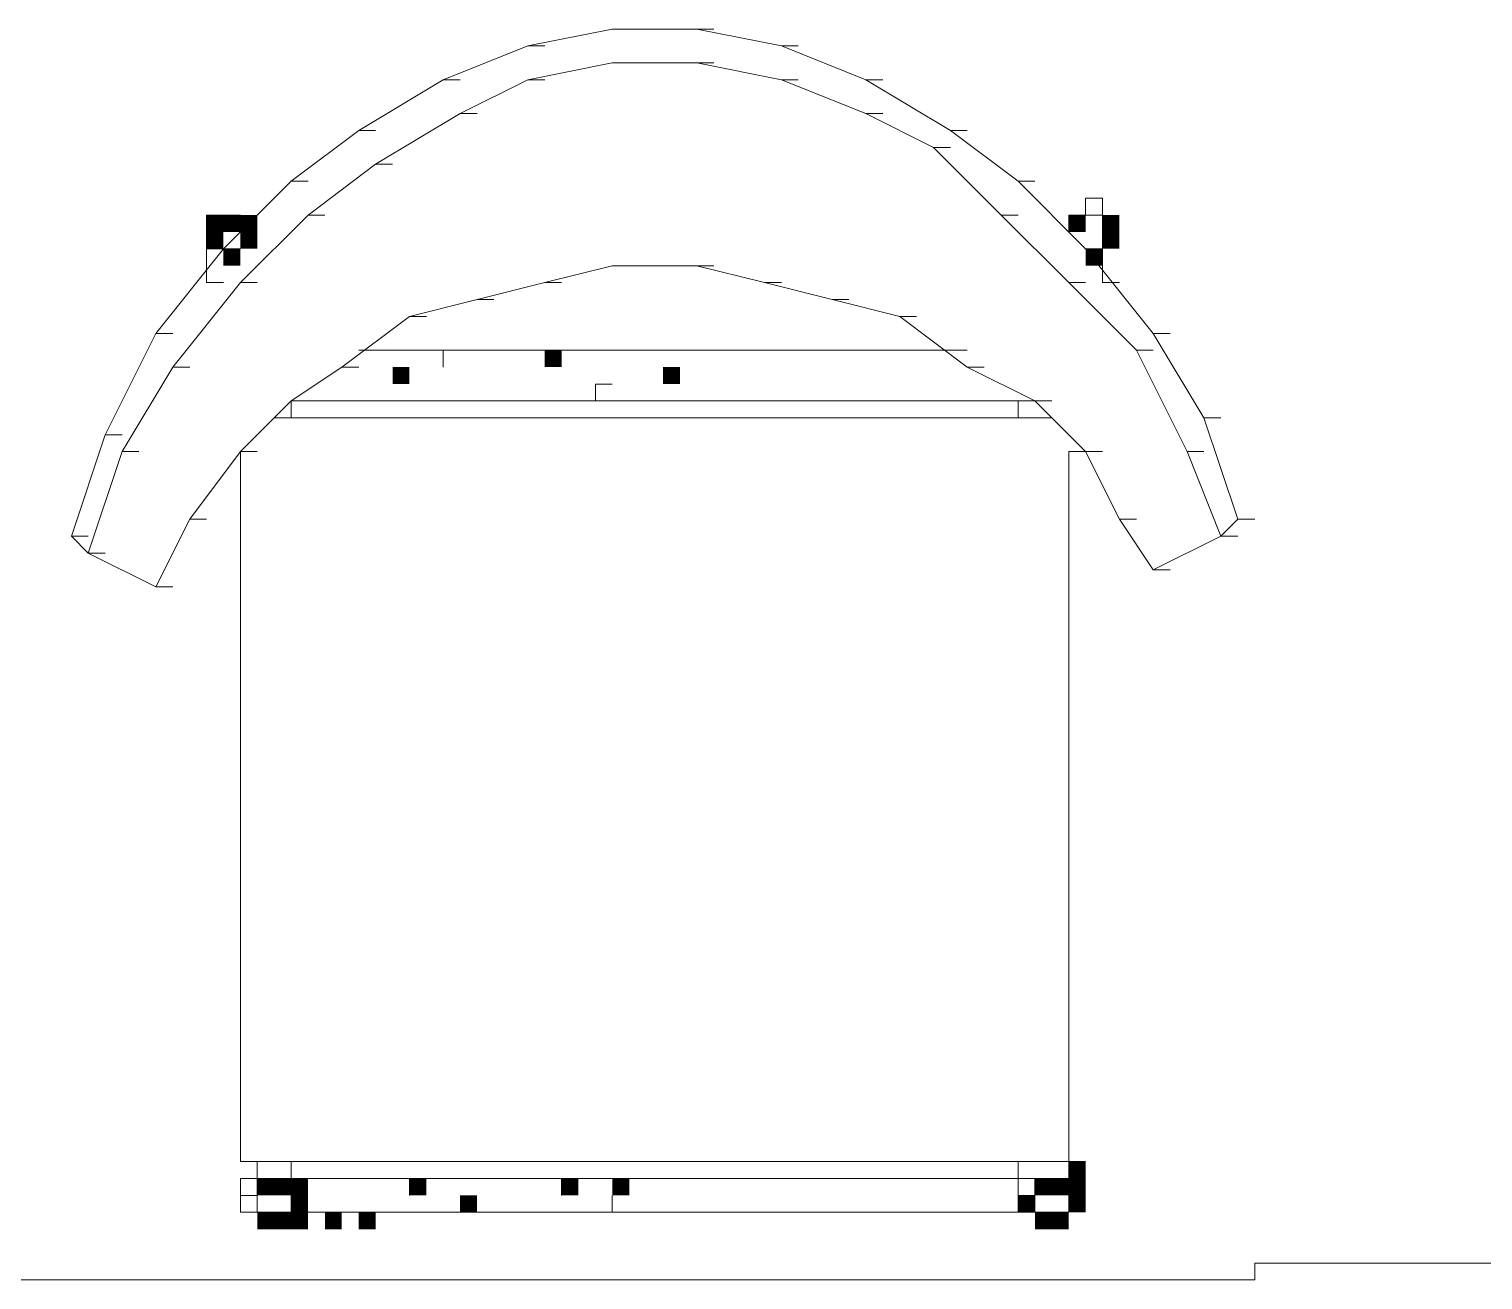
# Model space of a CAD drawing. Header units: millimetres. Extents: x 521 to 148073, y -17811 to 32040.
# Drawn here: x 141292 to 142017, y -16150 to -15526 of the extents above; entities that cross this region are included whole.
import ezdxf

# ---------------------------------------------------------------- set-up
doc = ezdxf.new("R2010")
doc.units = ezdxf.units.MM
doc.layers.add('PDF_Celobarevné výplně', color=7, linetype='Continuous')
doc.layers.add('PDF_Geometrie', color=7, linetype='Continuous', true_color=0xbdbdbd)

msp = doc.modelspace()

# ---------------------------------------------------------------- linework, layer by layer
at = {"layer": 'PDF_Celobarevné výplně', "lineweight": 18, "transparency": 33554559}
for points in [[(141380.31, -15618.42), (141380.31, -15626.85), (141388.74, -15618.42), (141388.74, -15626.85)], [(141388.74, -15618.42), (141388.74, -15626.85), (141397.17, -15618.42), (141397.17, -15626.85)], [(141397.17, -15618.42), (141397.17, -15626.85), (141405.61, -15618.42), (141405.61, -15626.85)], [(141397.17, -15618.42), (141397.17, -15626.85), (141405.61, -15618.42), (141405.61, -15626.85)], [(141810.41, -15618.42), (141810.41, -15626.85), (141818.84, -15618.42), (141818.84, -15626.85)], [(141827.27, -15618.42), (141827.27, -15626.85), (141835.71, -15618.42), (141835.71, -15626.85)], [(141380.31, -15626.85), (141380.31, -15635.28), (141388.74, -15626.85), (141388.74, -15635.28)], [(141380.31, -15626.85), (141380.31, -15635.28), (141388.74, -15626.85), (141388.74, -15635.28)], [(141397.17, -15626.85), (141397.17, -15635.28), (141405.61, -15626.85), (141405.61, -15635.28)], [(141827.27, -15626.85), (141827.27, -15635.28), (141835.71, -15626.85), (141835.71, -15635.28)], [(141388.74, -15635.28), (141388.74, -15643.72), (141397.17, -15635.28), (141397.17, -15643.72)], [(141388.74, -15635.28), (141388.74, -15643.72), (141397.17, -15635.28), (141397.17, -15643.72)], [(141818.84, -15635.28), (141818.84, -15643.72), (141827.27, -15635.28), (141827.27, -15643.72)], [(141548.97, -15685.88), (141548.97, -15694.32), (141557.41, -15685.88), (141557.41, -15694.32)], [(141473.07, -15694.32), (141473.07, -15702.75), (141481.51, -15694.32), (141481.51, -15702.75)], [(141608.01, -15694.32), (141608.01, -15702.75), (141616.44, -15694.32), (141616.44, -15702.75)], [(141810.41, -16090.68), (141810.41, -16099.12), (141818.84, -16090.68), (141818.84, -16099.12)], [(141810.41, -16090.68), (141810.41, -16099.12), (141818.84, -16090.68), (141818.84, -16099.12)], [(141405.61, -16099.12), (141405.61, -16107.55), (141414.04, -16099.12), (141414.04, -16107.55)], [(141405.61, -16099.12), (141405.61, -16107.55), (141414.04, -16099.12), (141414.04, -16107.55)], [(141414.04, -16099.12), (141414.04, -16107.55), (141422.47, -16099.12), (141422.47, -16107.55)], [(141422.47, -16099.12), (141422.47, -16107.55), (141430.91, -16099.12), (141430.91, -16107.55)], [(141481.51, -16099.12), (141481.51, -16107.55), (141489.94, -16099.12), (141489.94, -16107.55)], [(141481.51, -16099.12), (141481.51, -16107.55), (141489.94, -16099.12), (141489.94, -16107.55)], [(141557.41, -16099.12), (141557.41, -16107.55), (141565.84, -16099.12), (141565.84, -16107.55)], [(141582.71, -16099.12), (141582.71, -16107.55), (141591.14, -16099.12), (141591.14, -16107.55)], [(141793.54, -16099.12), (141793.54, -16107.55), (141801.97, -16099.12), (141801.97, -16107.55)], [(141793.54, -16099.12), (141793.54, -16107.55), (141801.97, -16099.12), (141801.97, -16107.55)], [(141801.97, -16099.12), (141801.97, -16107.55), (141810.41, -16099.12), (141810.41, -16107.55)], [(141801.97, -16099.12), (141801.97, -16107.55), (141810.41, -16099.12), (141810.41, -16107.55)], [(141810.41, -16099.12), (141810.41, -16107.55), (141818.84, -16099.12), (141818.84, -16107.55)], [(141422.47, -16107.55), (141422.47, -16115.98), (141430.91, -16107.55), (141430.91, -16115.98)], [(141506.81, -16107.55), (141506.81, -16115.98), (141515.24, -16107.55), (141515.24, -16115.98)], [(141785.11, -16107.55), (141785.11, -16115.98), (141793.54, -16107.55), (141793.54, -16115.98)], [(141810.41, -16107.55), (141810.41, -16115.98), (141818.84, -16107.55), (141818.84, -16115.98)], [(141405.61, -16115.98), (141405.61, -16124.42), (141414.04, -16115.98), (141414.04, -16124.42)], [(141405.61, -16115.98), (141405.61, -16124.42), (141414.04, -16115.98), (141414.04, -16124.42)], [(141414.04, -16115.98), (141414.04, -16124.42), (141422.47, -16115.98), (141422.47, -16124.42)], [(141414.04, -16115.98), (141414.04, -16124.42), (141422.47, -16115.98), (141422.47, -16124.42)], [(141414.04, -16115.98), (141414.04, -16124.42), (141422.47, -16115.98), (141422.47, -16124.42)], [(141414.04, -16115.98), (141414.04, -16124.42), (141422.47, -16115.98), (141422.47, -16124.42)], [(141422.47, -16115.98), (141422.47, -16124.42), (141430.91, -16115.98), (141430.91, -16124.42)], [(141439.34, -16115.98), (141439.34, -16124.42), (141447.77, -16115.98), (141447.77, -16124.42)], [(141456.21, -16115.98), (141456.21, -16124.42), (141464.64, -16115.98), (141464.64, -16124.42)], [(141793.54, -16115.98), (141793.54, -16124.42), (141801.97, -16115.98), (141801.97, -16124.42)], [(141793.54, -16115.98), (141793.54, -16124.42), (141801.97, -16115.98), (141801.97, -16124.42)], [(141801.97, -16115.98), (141801.97, -16124.42), (141810.41, -16115.98), (141810.41, -16124.42)], [(141801.97, -16115.98), (141801.97, -16124.42), (141810.41, -16115.98), (141810.41, -16124.42)], [(141801.97, -16115.98), (141801.97, -16124.42), (141810.41, -16115.98), (141810.41, -16124.42)]]:
    msp.add_solid(points, dxfattribs=at)
at = {"layer": 'PDF_Geometrie', "lineweight": 18}
for points in [[(141582.71, -15525.65), (141540.54, -15534.08), (141548.97, -15534.08)], [(141624.87, -15525.65), (141582.71, -15525.65), (141591.14, -15525.65)], [(141667.04, -15534.08), (141624.87, -15525.65), (141633.31, -15525.65)], [(141540.54, -15534.08), (141498.37, -15550.95), (141506.81, -15550.95)], [(141709.21, -15550.95), (141667.04, -15534.08), (141675.47, -15534.08)], [(141540.54, -15550.95), (141582.71, -15542.52), (141591.14, -15542.52)], [(141582.71, -15542.52), (141633.31, -15542.52)], [(141624.87, -15542.52), (141667.04, -15550.95), (141675.47, -15550.95)], [(141498.37, -15550.95), (141456.21, -15576.25), (141464.64, -15576.25)], [(141506.81, -15567.82), (141540.54, -15550.95), (141548.97, -15550.95)], [(141667.04, -15550.95), (141709.21, -15567.82), (141717.64, -15567.82)], [(141751.37, -15576.25), (141709.21, -15550.95), (141717.64, -15550.95)], [(141464.64, -15593.12), (141506.81, -15567.82), (141515.24, -15567.82)], [(141709.21, -15567.82), (141742.94, -15584.68), (141751.37, -15584.68)], [(141456.21, -15576.25), (141422.47, -15601.55), (141430.91, -15601.55)], [(141785.11, -15601.55), (141751.37, -15576.25), (141759.81, -15576.25)], [(141742.94, -15584.68), (141776.67, -15618.42), (141785.11, -15618.42)], [(141430.91, -15618.42), (141464.64, -15593.12), (141473.07, -15593.12)], [(141422.47, -15601.55), (141388.74, -15635.28), (141397.17, -15635.28)], [(141818.84, -15635.28), (141785.11, -15601.55), (141793.54, -15601.55)], [(141818.84, -15609.98), (141818.84, -15609.98)], [(141380.31, -15626.85), (141380.31, -15618.42), (141380.31, -15626.85), (141380.31, -15652.15), (141388.74, -15652.15)], [(141380.31, -15618.42), (141380.31, -15618.42)], [(141380.31, -15618.42), (141380.31, -15618.42)], [(141388.74, -15618.42), (141388.74, -15618.42)], [(141388.74, -15618.42), (141388.74, -15618.42)], [(141397.17, -15618.42), (141397.17, -15618.42)], [(141397.17, -15618.42), (141397.17, -15618.42)], [(141397.17, -15652.15), (141430.91, -15618.42), (141439.34, -15618.42)], [(141776.67, -15618.42), (141810.41, -15652.15), (141818.84, -15652.15)], [(141810.41, -15618.42), (141810.41, -15618.42)], [(141810.41, -15618.42), (141810.41, -15618.42)], [(141810.41, -15618.42), (141810.41, -15618.42)], [(141827.27, -15626.85), (141827.27, -15618.42), (141827.27, -15626.85), (141827.27, -15618.42), (141827.27, -15626.85), (141827.27, -15635.28), (141818.84, -15635.28), (141827.27, -15635.28), (141818.84, -15635.28), (141827.27, -15635.28), (141827.27, -15626.85), (141827.27, -15652.15), (141835.71, -15652.15)], [(141818.84, -15618.42), (141818.84, -15618.42)], [(141818.84, -15618.42), (141818.84, -15618.42)], [(141818.84, -15618.42), (141818.84, -15618.42)], [(141827.27, -15618.42), (141827.27, -15618.42)], [(141827.27, -15618.42), (141827.27, -15618.42)], [(141827.27, -15618.42), (141827.27, -15618.42)], [(141380.31, -15626.85), (141380.31, -15626.85)], [(141380.31, -15626.85), (141380.31, -15626.85)], [(141397.17, -15626.85), (141397.17, -15626.85)], [(141810.41, -15626.85), (141810.41, -15626.85)], [(141810.41, -15626.85), (141810.41, -15626.85)], [(141827.27, -15626.85), (141827.27, -15626.85)], [(141827.27, -15626.85), (141827.27, -15626.85)], [(141827.27, -15626.85), (141827.27, -15626.85)], [(141388.74, -15635.28), (141355.01, -15677.45), (141363.44, -15677.45)], [(141380.31, -15635.28), (141380.31, -15635.28)], [(141380.31, -15635.28), (141380.31, -15635.28)], [(141388.74, -15635.28), (141388.74, -15635.28)], [(141818.84, -15635.28), (141818.84, -15635.28)], [(141818.84, -15635.28), (141818.84, -15635.28)], [(141852.57, -15677.45), (141818.84, -15635.28), (141827.27, -15635.28)], [(141827.27, -15635.28), (141827.27, -15635.28)], [(141827.27, -15635.28), (141827.27, -15635.28)], [(141827.27, -15635.28), (141827.27, -15635.28)], [(141548.97, -15652.15), (141582.71, -15643.72), (141591.14, -15643.72)], [(141582.71, -15643.72), (141633.31, -15643.72)], [(141624.87, -15643.72), (141658.61, -15652.15), (141667.04, -15652.15)], [(141363.44, -15694.32), (141397.17, -15652.15), (141405.61, -15652.15)], [(141515.24, -15660.58), (141548.97, -15652.15), (141557.41, -15652.15)], [(141658.61, -15652.15), (141692.34, -15660.58), (141700.77, -15660.58)], [(141810.41, -15652.15), (141844.14, -15685.88), (141852.57, -15685.88)], [(141481.51, -15669.02), (141515.24, -15660.58), (141523.67, -15660.58)], [(141692.34, -15660.58), (141726.07, -15669.02), (141734.51, -15669.02)], [(141447.77, -15694.32), (141481.51, -15669.02), (141489.94, -15669.02)], [(141726.07, -15669.02), (141759.81, -15694.32), (141768.24, -15694.32)], [(141355.01, -15677.45), (141329.71, -15728.05), (141338.14, -15728.05)], [(141877.87, -15719.62), (141852.57, -15677.45), (141861.01, -15677.45)], [(141456.21, -15685.88), (141557.41, -15685.88)], [(141498.37, -15685.88), (141498.37, -15685.88)], [(141548.97, -15685.88), (141759.81, -15685.88)], [(141844.14, -15685.88), (141869.44, -15736.48), (141877.87, -15736.48)], [(141338.14, -15736.48), (141363.44, -15694.32), (141371.87, -15694.32)], [(141430.91, -15719.62), (141422.47, -15719.62), (141422.47, -15711.18), (141447.77, -15694.32), (141456.21, -15694.32)], [(141498.37, -15694.32), (141498.37, -15694.32)], [(141759.81, -15694.32), (141793.54, -15711.18), (141801.97, -15711.18)], [(141574.27, -15702.75), (141574.27, -15702.75)], [(141574.27, -15702.75), (141574.27, -15702.75)], [(141582.71, -15702.75), (141582.71, -15702.75)], [(141430.91, -15711.18), (141422.47, -15711.18), (141397.17, -15736.48), (141397.17, -16090.68), (141405.61, -16090.68), (141405.61, -16099.12), (141414.04, -16099.12)], [(141422.47, -15711.18), (141793.54, -15711.18), (141818.84, -15736.48), (141827.27, -15736.48)], [(141574.27, -15711.18), (141574.27, -15711.18)], [(141785.11, -15711.18), (141785.11, -15719.62), (141793.54, -15719.62)], [(141414.04, -15719.62), (141801.97, -15719.62)], [(141894.74, -15770.22), (141877.87, -15719.62), (141886.31, -15719.62)], [(141329.71, -15728.05), (141312.84, -15778.65), (141321.27, -15778.65)], [(141346.57, -15736.48), (141338.14, -15736.48), (141321.27, -15787.08), (141355.01, -15803.95), (141363.44, -15803.95)], [(141371.87, -15770.22), (141397.17, -15736.48), (141405.61, -15736.48)], [(141844.14, -15770.22), (141835.71, -15770.22), (141818.84, -15736.48), (141810.41, -15736.48), (141810.41, -16090.68), (141810.41, -16099.12), (141818.84, -16099.12)], [(141852.57, -15795.52), (141886.31, -15778.65), (141894.74, -15778.65), (141886.31, -15778.65), (141869.44, -15736.48)], [(141355.01, -15803.95), (141371.87, -15770.22), (141380.31, -15770.22)], [(141835.71, -15770.22), (141852.57, -15795.52), (141861.01, -15795.52)], [(141886.31, -15778.65), (141894.74, -15770.22), (141903.17, -15770.22)], [(141312.84, -15778.65), (141321.27, -15787.08), (141329.71, -15787.08)], [(141397.17, -16090.68), (141818.84, -16090.68)], [(141422.47, -16090.68), (141422.47, -16099.12), (141430.91, -16099.12)], [(141785.11, -16090.68), (141785.11, -16099.12), (141793.54, -16099.12), (141801.97, -16099.12), (141793.54, -16099.12), (141793.54, -16107.55), (141793.54, -16115.98), (141801.97, -16115.98), (141793.54, -16115.98), (141785.11, -16115.98), (141785.11, -16107.55), (141785.11, -16099.12), (141793.54, -16099.12), (141582.71, -16099.12)], [(141810.41, -16090.68), (141810.41, -16090.68)], [(141818.84, -16090.68), (141818.84, -16090.68)], [(141414.04, -16115.98), (141422.47, -16115.98), (141414.04, -16115.98), (141405.61, -16115.98), (141397.17, -16115.98), (141397.17, -16107.55), (141405.61, -16107.55), (141397.17, -16107.55), (141405.61, -16107.55), (141397.17, -16107.55), (141397.17, -16099.12), (141405.61, -16099.12), (141405.61, -16107.55), (141405.61, -16115.98), (141414.04, -16115.98), (141464.64, -16115.98)], [(141397.17, -16099.12), (141397.17, -16099.12)], [(141405.61, -16099.12), (141405.61, -16099.12)], [(141405.61, -16099.12), (141405.61, -16099.12)], [(141422.47, -16099.12), (141414.04, -16099.12), (141422.47, -16099.12), (141422.47, -16107.55), (141422.47, -16115.98), (141422.47, -16107.55), (141422.47, -16099.12), (141565.84, -16099.12)], [(141414.04, -16099.12), (141414.04, -16099.12)], [(141414.04, -16099.12), (141414.04, -16099.12)], [(141422.47, -16099.12), (141422.47, -16099.12)], [(141422.47, -16099.12), (141422.47, -16099.12)], [(141456.21, -16099.12), (141456.21, -16099.12)], [(141464.64, -16099.12), (141464.64, -16099.12)], [(141481.51, -16099.12), (141481.51, -16099.12)], [(141557.41, -16099.12), (141557.41, -16099.12)], [(141557.41, -16099.12), (141591.14, -16099.12)], [(141793.54, -16099.12), (141793.54, -16099.12)], [(141801.97, -16099.12), (141801.97, -16099.12)], [(141801.97, -16099.12), (141801.97, -16099.12)], [(141810.41, -16099.12), (141810.41, -16099.12)], [(141810.41, -16099.12), (141810.41, -16099.12)], [(141397.17, -16107.55), (141397.17, -16107.55)], [(141405.61, -16107.55), (141405.61, -16107.55)], [(141422.47, -16107.55), (141422.47, -16107.55)], [(141422.47, -16107.55), (141422.47, -16107.55)], [(141481.51, -16107.55), (141481.51, -16107.55)], [(141557.41, -16107.55), (141557.41, -16107.55)], [(141582.71, -16107.55), (141582.71, -16107.55)], [(141810.41, -16107.55), (141810.41, -16107.55)], [(141810.41, -16115.98), (141810.41, -16107.55)], [(141810.41, -16107.55), (141810.41, -16107.55)], [(141810.41, -16107.55), (141810.41, -16115.98)], [(141405.61, -16115.98), (141405.61, -16115.98)], [(141414.04, -16115.98), (141414.04, -16115.98)], [(141414.04, -16115.98), (141414.04, -16115.98)], [(141422.47, -16115.98), (141422.47, -16115.98)], [(141422.47, -16115.98), (141422.47, -16115.98)], [(141456.21, -16115.98), (141464.64, -16115.98), (141456.21, -16115.98), (141810.41, -16115.98)], [(141456.21, -16115.98), (141456.21, -16115.98)], [(141464.64, -16115.98), (141464.64, -16115.98)], [(141582.71, -16115.98), (141582.71, -16115.98)], [(141793.54, -16115.98), (141793.54, -16115.98)], [(141801.97, -16115.98), (141801.97, -16115.98)], [(141801.97, -16115.98), (141810.41, -16115.98)], [(141810.41, -16115.98), (141801.97, -16115.98)], [(141801.97, -16115.98), (141801.97, -16115.98)], [(141810.41, -16115.98), (141810.41, -16115.98)], [(141810.41, -16115.98), (141810.41, -16115.98)], [(141253.81, -16149.72), (141751.37, -16149.72), (141253.81, -16149.72), (141751.37, -16149.72), (141759.81, -16149.72), (141768.24, -16149.72), (141759.81, -16149.72), (141751.37, -16149.72), (141759.81, -16149.72), (141768.24, -16149.72), (141776.67, -16149.72), (141785.11, -16149.72), (141793.54, -16149.72), (141801.97, -16149.72), (141810.41, -16149.72), (141818.84, -16149.72), (141827.27, -16149.72), (141835.71, -16149.72), (141844.14, -16149.72), (141852.57, -16149.72), (141861.01, -16149.72), (141869.44, -16149.72), (141877.87, -16149.72), (141886.31, -16149.72), (141894.74, -16149.72), (141903.17, -16149.72), (141903.17, -16141.28), (141911.61, -16141.28), (141920.04, -16141.28), (141928.47, -16141.28), (141936.91, -16141.28), (141945.34, -16141.28), (141953.77, -16141.28), (141962.21, -16141.28), (141970.64, -16141.28), (141979.07, -16141.28), (141987.51, -16141.28), (141995.94, -16141.28), (142004.37, -16141.28), (142012.81, -16141.28), (142021.24, -16141.28)], [(141903.17, -16149.72), (141903.17, -16141.28)], [(141903.17, -16141.28), (141911.61, -16141.28)], [(141903.17, -16141.28), (141911.61, -16141.28)], [(141903.17, -16141.28), (141903.17, -16141.28)], [(141903.17, -16149.72), (141903.17, -16141.28)], [(141911.61, -16141.28), (141920.04, -16141.28)], [(141911.61, -16141.28), (141920.04, -16141.28)], [(141911.61, -16141.28), (141911.61, -16141.28)], [(141920.04, -16141.28), (141928.47, -16141.28)], [(141920.04, -16141.28), (141928.47, -16141.28)], [(141920.04, -16141.28), (141920.04, -16141.28)], [(141928.47, -16141.28), (141936.91, -16141.28)], [(141928.47, -16141.28), (141936.91, -16141.28)], [(141928.47, -16141.28), (141928.47, -16141.28)], [(141936.91, -16141.28), (141936.91, -16141.28)], [(141936.91, -16141.28), (141936.91, -16141.28)], [(141936.91, -16141.28), (141945.34, -16141.28)], [(141936.91, -16141.28), (141945.34, -16141.28)], [(141936.91, -16141.28), (141936.91, -16141.28)], [(141936.91, -16141.28), (141936.91, -16141.28)], [(141936.91, -16141.28), (141936.91, -16141.28)], [(141945.34, -16141.28), (141953.77, -16141.28)], [(141945.34, -16141.28), (141953.77, -16141.28)], [(141945.34, -16141.28), (141945.34, -16141.28)], [(141953.77, -16141.28), (141962.21, -16141.28)], [(141953.77, -16141.28), (141962.21, -16141.28)], [(141953.77, -16141.28), (141953.77, -16141.28)], [(141962.21, -16141.28), (141970.64, -16141.28)], [(141962.21, -16141.28), (141970.64, -16141.28)], [(141962.21, -16141.28), (141962.21, -16141.28)], [(141970.64, -16141.28), (141970.64, -16141.28)], [(141970.64, -16141.28), (141970.64, -16141.28)], [(141970.64, -16141.28), (141979.07, -16141.28)], [(141970.64, -16141.28), (141979.07, -16141.28)], [(141970.64, -16141.28), (141970.64, -16141.28)], [(141970.64, -16141.28), (141970.64, -16141.28)], [(141970.64, -16141.28), (141970.64, -16141.28)], [(141979.07, -16141.28), (141987.51, -16141.28)], [(141979.07, -16141.28), (141987.51, -16141.28)], [(141979.07, -16141.28), (141979.07, -16141.28)], [(141987.51, -16141.28), (141995.94, -16141.28)], [(141987.51, -16141.28), (141995.94, -16141.28)], [(141987.51, -16141.28), (141987.51, -16141.28)], [(141995.94, -16141.28), (141995.94, -16141.28)], [(141995.94, -16141.28), (141995.94, -16141.28)], [(141995.94, -16141.28), (142004.37, -16141.28)], [(141995.94, -16141.28), (142004.37, -16141.28)], [(141995.94, -16141.28), (141995.94, -16141.28)], [(141995.94, -16141.28), (141995.94, -16141.28)], [(141995.94, -16141.28), (141995.94, -16141.28)], [(142004.37, -16141.28), (142012.81, -16141.28)], [(142004.37, -16141.28), (142012.81, -16141.28)], [(142004.37, -16141.28), (142004.37, -16141.28)], [(142012.81, -16141.28), (142021.24, -16141.28)], [(142012.81, -16141.28), (142021.24, -16141.28)], [(142012.81, -16141.28), (142012.81, -16141.28)], [(141751.37, -16149.72), (141751.37, -16149.72)], [(141751.37, -16149.72), (141751.37, -16149.72)], [(141759.81, -16149.72), (141759.81, -16149.72)], [(141768.24, -16149.72), (141776.67, -16149.72)], [(141768.24, -16149.72), (141776.67, -16149.72)], [(141768.24, -16149.72), (141768.24, -16149.72)], [(141776.67, -16149.72), (141776.67, -16149.72)], [(141776.67, -16149.72), (141776.67, -16149.72)], [(141776.67, -16149.72), (141785.11, -16149.72)], [(141776.67, -16149.72), (141785.11, -16149.72)], [(141776.67, -16149.72), (141776.67, -16149.72)], [(141776.67, -16149.72), (141776.67, -16149.72)], [(141776.67, -16149.72), (141776.67, -16149.72)], [(141785.11, -16149.72), (141793.54, -16149.72)], [(141785.11, -16149.72), (141793.54, -16149.72)], [(141785.11, -16149.72), (141785.11, -16149.72)], [(141793.54, -16149.72), (141801.97, -16149.72)], [(141793.54, -16149.72), (141801.97, -16149.72)], [(141793.54, -16149.72), (141793.54, -16149.72)], [(141801.97, -16149.72), (141810.41, -16149.72)], [(141801.97, -16149.72), (141810.41, -16149.72)], [(141801.97, -16149.72), (141801.97, -16149.72)], [(141810.41, -16149.72), (141810.41, -16149.72)], [(141810.41, -16149.72), (141810.41, -16149.72)], [(141810.41, -16149.72), (141818.84, -16149.72)], [(141810.41, -16149.72), (141818.84, -16149.72)], [(141810.41, -16149.72), (141810.41, -16149.72)], [(141810.41, -16149.72), (141810.41, -16149.72)], [(141810.41, -16149.72), (141810.41, -16149.72)], [(141818.84, -16149.72), (141827.27, -16149.72)], [(141818.84, -16149.72), (141827.27, -16149.72)], [(141818.84, -16149.72), (141818.84, -16149.72)], [(141827.27, -16149.72), (141835.71, -16149.72)], [(141827.27, -16149.72), (141835.71, -16149.72)], [(141827.27, -16149.72), (141827.27, -16149.72)], [(141835.71, -16149.72), (141844.14, -16149.72)], [(141835.71, -16149.72), (141844.14, -16149.72)], [(141835.71, -16149.72), (141835.71, -16149.72)], [(141844.14, -16149.72), (141844.14, -16149.72)], [(141844.14, -16149.72), (141844.14, -16149.72)], [(141844.14, -16149.72), (141852.57, -16149.72)], [(141844.14, -16149.72), (141852.57, -16149.72)], [(141844.14, -16149.72), (141844.14, -16149.72)], [(141844.14, -16149.72), (141844.14, -16149.72)], [(141844.14, -16149.72), (141844.14, -16149.72)], [(141852.57, -16149.72), (141861.01, -16149.72)], [(141852.57, -16149.72), (141861.01, -16149.72)], [(141852.57, -16149.72), (141852.57, -16149.72)], [(141861.01, -16149.72), (141869.44, -16149.72)], [(141861.01, -16149.72), (141869.44, -16149.72)], [(141861.01, -16149.72), (141861.01, -16149.72)], [(141869.44, -16149.72), (141877.87, -16149.72)], [(141869.44, -16149.72), (141877.87, -16149.72)], [(141869.44, -16149.72), (141869.44, -16149.72)], [(141877.87, -16149.72), (141877.87, -16149.72)], [(141877.87, -16149.72), (141877.87, -16149.72)], [(141877.87, -16149.72), (141886.31, -16149.72)], [(141877.87, -16149.72), (141886.31, -16149.72)], [(141877.87, -16149.72), (141877.87, -16149.72)], [(141877.87, -16149.72), (141877.87, -16149.72)], [(141877.87, -16149.72), (141877.87, -16149.72)], [(141886.31, -16149.72), (141894.74, -16149.72)], [(141886.31, -16149.72), (141894.74, -16149.72)], [(141886.31, -16149.72), (141886.31, -16149.72)], [(141894.74, -16149.72), (141903.17, -16149.72)], [(141894.74, -16149.72), (141903.17, -16149.72)], [(141894.74, -16149.72), (141894.74, -16149.72)], [(141903.17, -16149.72), (141903.17, -16149.72)]]:
    msp.add_lwpolyline(points, dxfattribs=at)
for points in [[(141818.84, -15618.42), (141818.84, -15609.98), (141827.27, -15609.98), (141827.27, -15618.42)], [(141818.84, -15618.42), (141818.84, -15609.98)], [(141380.31, -15618.42), (141388.74, -15618.42)], [(141388.74, -15618.42), (141397.17, -15618.42)], [(141397.17, -15626.85), (141397.17, -15618.42)], [(141810.41, -15626.85), (141810.41, -15618.42)], [(141810.41, -15626.85), (141810.41, -15618.42)], [(141810.41, -15618.42), (141818.84, -15618.42)], [(141818.84, -15618.42), (141827.27, -15618.42)], [(141380.31, -15635.28), (141380.31, -15626.85)], [(141380.31, -15635.28), (141388.74, -15635.28)], [(141498.37, -15694.32), (141498.37, -15685.88)], [(141574.27, -15711.18), (141574.27, -15702.75)], [(141574.27, -15702.75), (141582.71, -15702.75)], [(141810.41, -16090.68), (141818.84, -16090.68)], [(141397.17, -16099.12), (141405.61, -16099.12)], [(141405.61, -16099.12), (141414.04, -16099.12)], [(141456.21, -16099.12), (141464.64, -16099.12)], [(141481.51, -16107.55), (141481.51, -16099.12)], [(141557.41, -16107.55), (141557.41, -16099.12)], [(141801.97, -16099.12), (141810.41, -16099.12)], [(141810.41, -16107.55), (141810.41, -16099.12)], [(141582.71, -16115.98), (141582.71, -16107.55)], [(141785.11, -16107.55), (141793.54, -16107.55)]]:
    msp.add_lwpolyline(points, close=True, dxfattribs=at)

doc.saveas('drawing.dxf')
